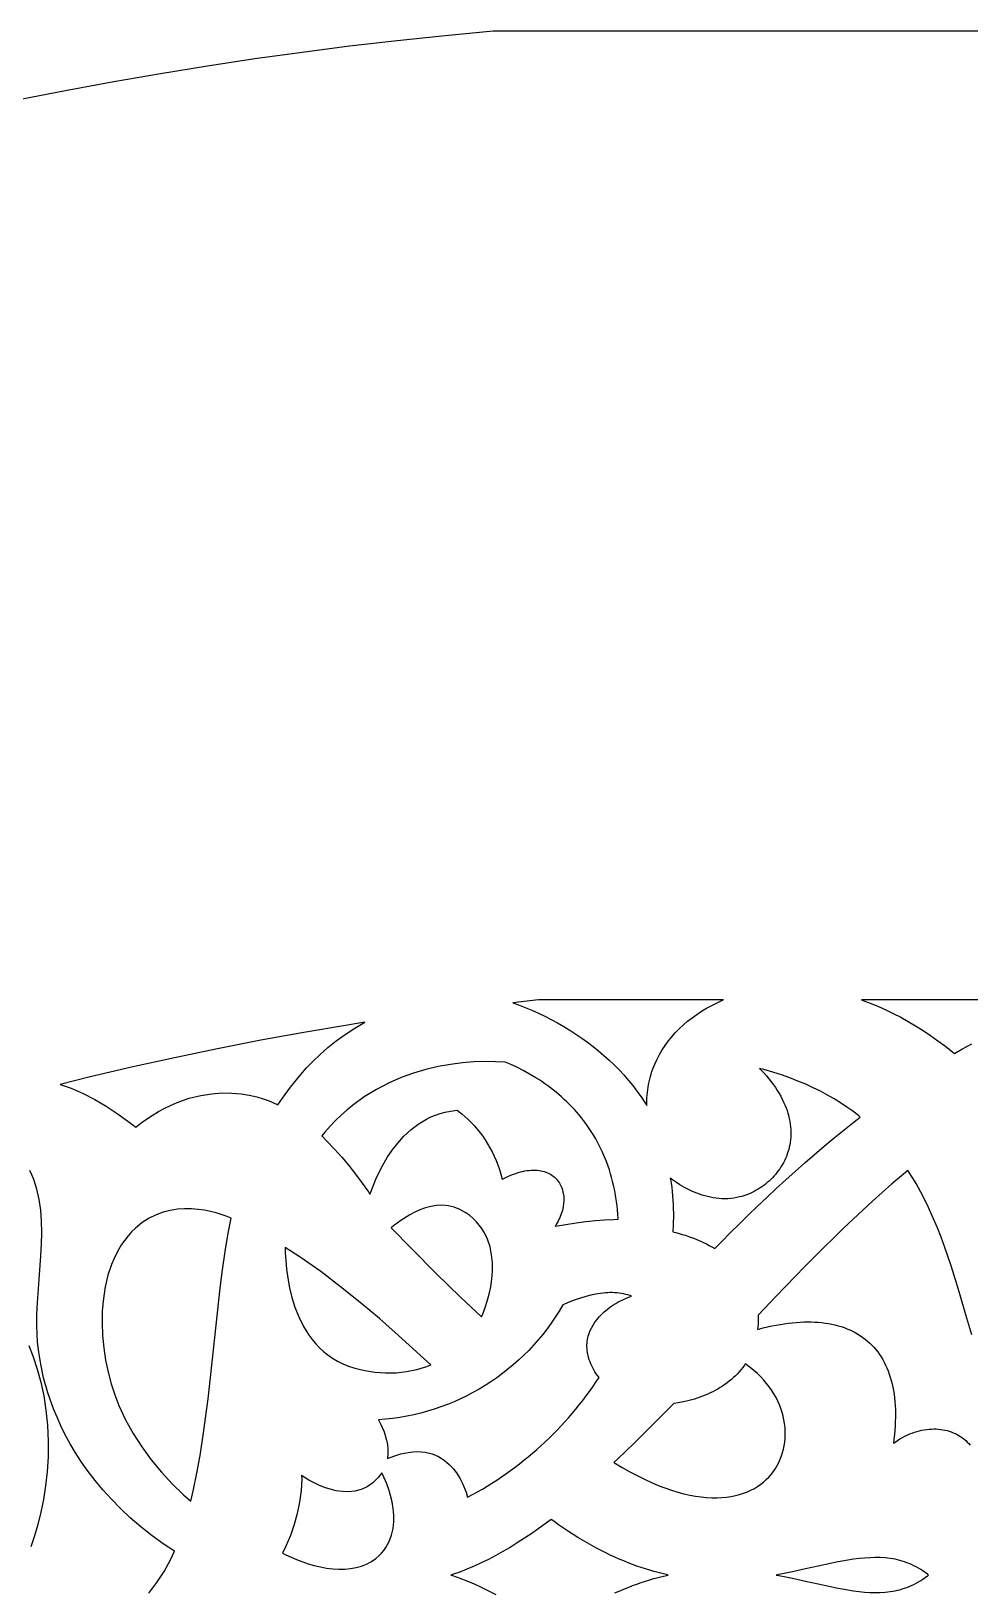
# Model space of a CAD drawing. Extents: x -340 to 340, y -265 to 265.
# Drawn here: x -163.9 to -115.3, y 184.1 to 265 of the extents above; entities that cross this region are included whole.
import ezdxf

# ---------------------------------------------------------------- set-up
doc = ezdxf.new("R2010")
doc.units = 0
doc.layers.add('LAYER_1', color=18, linetype='CONTINUOUS')

msp = doc.modelspace()

# ---------------------------------------------------------------- linework, layer by layer
at = {"layer": 'LAYER_1'}
for points in [[(-340, 65), (-340, -265), (340, -265), (340, 265), (-140, 265, 0.363604)], [(-145.48, 191.034), (-145.143, 191.162), (-144.776, 191.275), (-144.399, 191.355), (-144.166, 191.384), (-143.944, 191.395), (-143.732, 191.388), (-143.526, 191.365), (-143.156, 191.277), (-142.822, 191.135), (-142.527, 190.952), (-142.271, 190.736), (-142.051, 190.499), (-141.864, 190.248), (-141.708, 189.993), (-141.578, 189.74), (-141.395, 189.287), (-141.318, 189.03, 0.127166), (-134.506, 195.239), (-134.575, 195.331), (-134.648, 195.434), (-134.715, 195.537), (-134.777, 195.64), (-134.833, 195.742), (-134.885, 195.843), (-134.931, 195.944), (-134.973, 196.045), (-135.009, 196.145), (-135.041, 196.245), (-135.068, 196.344), (-135.089, 196.443), (-135.107, 196.54), (-135.119, 196.637), (-135.127, 196.733), (-135.131, 196.828), (-135.13, 196.923), (-135.125, 197.016), (-135.115, 197.108), (-135.102, 197.199), (-135.084, 197.288), (-135.063, 197.377), (-135.038, 197.465), (-134.978, 197.633), (-134.904, 197.796), (-134.817, 197.954), (-134.719, 198.105), (-134.611, 198.249), (-134.494, 198.388), (-134.367, 198.519), (-134.233, 198.644), (-134.092, 198.762), (-133.944, 198.874), (-133.791, 198.979), (-133.633, 199.077), (-133.471, 199.168), (-133.306, 199.252), (-133.139, 199.329), (-132.969, 199.398), (-132.82, 199.453), (-132.892, 199.478), (-133.004, 199.513), (-133.117, 199.543), (-133.23, 199.569), (-133.345, 199.59), (-133.46, 199.607), (-133.577, 199.62), (-133.694, 199.628), (-133.813, 199.633), (-133.933, 199.633), (-134.054, 199.629), (-134.176, 199.622), (-134.299, 199.611), (-134.423, 199.596), (-134.677, 199.555), (-134.935, 199.499), (-135.197, 199.431), (-135.465, 199.349), (-135.737, 199.255), (-136.015, 199.15), (-136.297, 199.034), (-136.38, 198.998, -0.251054), (-145.942, 193.043), (-145.81, 192.794), (-145.649, 192.417), (-145.521, 191.991), (-145.477, 191.757), (-145.453, 191.518), (-145.453, 191.273)]]:
    msp.add_lwpolyline(points, format="xyb", close=True, dxfattribs=at)
for points in [[(-137.65, 214.8), (-138.976, 214.653), (-138.686, 214.548), (-138.336, 214.412), (-137.99, 214.267), (-137.648, 214.115), (-137.312, 213.954), (-136.98, 213.786), (-136.653, 213.61), (-136.331, 213.426), (-136.016, 213.235), (-135.706, 213.036), (-135.402, 212.829), (-135.104, 212.615), (-134.814, 212.394), (-134.53, 212.165), (-134.253, 211.929), (-133.984, 211.686), (-133.723, 211.435), (-133.469, 211.178), (-133.224, 210.913), (-132.987, 210.642), (-132.758, 210.363), (-132.539, 210.078), (-132.329, 209.786), (-132.129, 209.487), (-132.032, 209.332), (-132.033, 209.442), (-132.031, 209.585), (-132.024, 209.727), (-132.015, 209.868), (-132.001, 210.008), (-131.984, 210.147), (-131.963, 210.286), (-131.938, 210.423), (-131.909, 210.559), (-131.878, 210.694), (-131.842, 210.828), (-131.803, 210.961), (-131.761, 211.092), (-131.714, 211.224), (-131.613, 211.479), (-131.497, 211.73), (-131.369, 211.976), (-131.228, 212.215), (-131.075, 212.448), (-130.91, 212.675), (-130.733, 212.895), (-130.544, 213.107), (-130.345, 213.312), (-130.134, 213.51), (-129.913, 213.7), (-129.682, 213.881), (-129.441, 214.054), (-129.19, 214.219), (-128.93, 214.375), (-128.661, 214.521), (-128.383, 214.658), (-128.097, 214.786), (-128.061, 214.8)], [(-147.161, 213.344), (-146.646, 213.642), (-147.555, 213.5), (-149.802, 213.12), (-152.046, 212.711), (-154.283, 212.274), (-156.516, 211.809), (-158.742, 211.315), (-160.962, 210.795), (-162.442, 210.428), (-161.881, 210.227), (-161.256, 209.954), (-160.647, 209.642), (-160.056, 209.296), (-159.484, 208.923), (-158.93, 208.528), (-158.52, 208.211), (-158.169, 208.477), (-157.675, 208.815), (-157.342, 209.015), (-157.014, 209.192), (-156.69, 209.349), (-156.37, 209.487), (-155.75, 209.704), (-155.153, 209.854), (-154.583, 209.944), (-154.043, 209.982), (-153.537, 209.976), (-153.068, 209.934), (-152.639, 209.864), (-152.252, 209.774), (-151.911, 209.673), (-151.616, 209.568), (-151.191, 209.383), (-151.151, 209.363), (-150.919, 209.706), (-150.496, 210.29), (-149.972, 210.939), (-149.666, 211.281), (-149.332, 211.629), (-148.966, 211.979), (-148.567, 212.329), (-148.134, 212.676), (-147.666, 213.015)], [(-142.839, 211.35), (-143.479, 211.201), (-144.124, 211.012), (-144.77, 210.777), (-145.413, 210.496), (-146.049, 210.164), (-146.675, 209.777), (-147.288, 209.332), (-147.585, 209.089), (-147.879, 208.829), (-148.167, 208.552), (-148.449, 208.259), (-148.724, 207.949), (-148.881, 207.759), (-148.611, 207.487), (-148.223, 207.073), (-147.846, 206.649), (-147.482, 206.214), (-147.129, 205.769), (-146.789, 205.314), (-146.463, 204.851), (-146.382, 204.729), (-146.344, 204.848), (-146.082, 205.506), (-145.911, 205.872), (-145.713, 206.248), (-145.487, 206.631), (-145.231, 207.011), (-144.943, 207.382), (-144.623, 207.737), (-144.268, 208.068), (-143.877, 208.366), (-143.452, 208.623), (-143.222, 208.736), (-142.985, 208.834), (-142.738, 208.918), (-142.481, 208.987), (-142.215, 209.04), (-141.866, 209.085), (-141.775, 209.018), (-141.605, 208.884), (-141.438, 208.742), (-141.276, 208.593), (-141.118, 208.436), (-140.965, 208.272), (-140.818, 208.101), (-140.675, 207.922), (-140.538, 207.737), (-140.407, 207.545), (-140.282, 207.345), (-140.163, 207.139), (-140.051, 206.927), (-139.945, 206.708), (-139.846, 206.482), (-139.754, 206.25), (-139.669, 206.011), (-139.592, 205.767), (-139.522, 205.515), (-139.475, 205.54), (-139.34, 205.606), (-139.207, 205.667), (-139.076, 205.722), (-138.948, 205.771), (-138.823, 205.815), (-138.7, 205.854), (-138.58, 205.888), (-138.463, 205.917), (-138.348, 205.94), (-138.236, 205.958), (-138.126, 205.972), (-138.019, 205.98), (-137.914, 205.984), (-137.813, 205.983), (-137.714, 205.978), (-137.617, 205.967), (-137.524, 205.953), (-137.433, 205.933), (-137.346, 205.909), (-137.261, 205.881), (-137.18, 205.849), (-137.101, 205.812), (-137.026, 205.771), (-136.955, 205.726), (-136.887, 205.678), (-136.823, 205.625), (-136.762, 205.57), (-136.706, 205.511), (-136.653, 205.448), (-136.604, 205.383), (-136.56, 205.315), (-136.519, 205.245), (-136.482, 205.172), (-136.45, 205.097), (-136.421, 205.02), (-136.397, 204.941), (-136.376, 204.861), (-136.359, 204.778), (-136.347, 204.695), (-136.338, 204.61), (-136.333, 204.524), (-136.332, 204.434), (-136.342, 204.259), (-136.367, 204.079), (-136.407, 203.897), (-136.463, 203.714), (-136.534, 203.53), (-136.621, 203.346), (-136.722, 203.164), (-136.786, 203.067), (-136.757, 203.073), (-136.22, 203.167), (-135.697, 203.246), (-135.189, 203.312), (-134.696, 203.364), (-134.217, 203.403), (-133.752, 203.43), (-133.507, 203.438), (-133.508, 203.467), (-133.523, 203.694), (-133.543, 203.918), (-133.567, 204.139), (-133.595, 204.357), (-133.627, 204.572), (-133.664, 204.784), (-133.705, 204.993), (-133.75, 205.199), (-133.799, 205.401), (-133.852, 205.601), (-133.908, 205.798), (-133.969, 205.992), (-134.034, 206.183), (-134.102, 206.371), (-134.174, 206.556), (-134.25, 206.738), (-134.329, 206.917), (-134.412, 207.093), (-134.498, 207.266), (-134.587, 207.437), (-134.68, 207.604), (-134.777, 207.769), (-134.876, 207.93), (-134.979, 208.089), (-135.085, 208.245), (-135.194, 208.398), (-135.306, 208.548), (-135.421, 208.696), (-135.539, 208.84), (-135.66, 208.982), (-135.784, 209.121), (-135.911, 209.257), (-136.04, 209.39), (-136.172, 209.521), (-136.307, 209.648), (-136.444, 209.773), (-136.584, 209.895), (-136.726, 210.014), (-136.871, 210.131), (-137.018, 210.244), (-137.167, 210.355), (-137.318, 210.463), (-137.472, 210.568), (-137.628, 210.671), (-137.785, 210.77), (-138.108, 210.961), (-138.438, 211.141), (-138.775, 211.31), (-139.119, 211.467), (-139.374, 211.574), (-139.865, 211.599), (-140.416, 211.604), (-140.993, 211.586), (-141.592, 211.539), (-142.209, 211.462)], [(-126.759, 203.658), (-126.282, 204.116), (-125.8, 204.572), (-125.315, 205.024), (-124.825, 205.473), (-124.331, 205.918), (-123.833, 206.358), (-123.331, 206.794), (-122.825, 207.224), (-122.316, 207.649), (-121.802, 208.067), (-121.285, 208.479), (-120.963, 208.728), (-121.057, 208.805), (-121.354, 209.033), (-121.663, 209.253), (-121.984, 209.467), (-122.318, 209.674), (-122.665, 209.874), (-123.026, 210.067), (-123.4, 210.252), (-123.789, 210.429), (-124.192, 210.598), (-124.61, 210.76), (-125.044, 210.913), (-125.493, 211.058), (-125.958, 211.194), (-126.193, 211.256), (-126.111, 211.173), (-125.967, 211.02), (-125.831, 210.867), (-125.703, 210.715), (-125.582, 210.563), (-125.468, 210.411), (-125.362, 210.26), (-125.262, 210.109), (-125.17, 209.959), (-125.085, 209.809), (-125.006, 209.661), (-124.935, 209.512), (-124.869, 209.365), (-124.811, 209.218), (-124.759, 209.073), (-124.713, 208.928), (-124.673, 208.785), (-124.64, 208.642), (-124.612, 208.501), (-124.591, 208.361), (-124.575, 208.222), (-124.565, 208.085), (-124.56, 207.949), (-124.561, 207.815), (-124.568, 207.683), (-124.579, 207.552), (-124.595, 207.423), (-124.617, 207.296), (-124.643, 207.171), (-124.674, 207.048), (-124.709, 206.928), (-124.749, 206.809), (-124.793, 206.693), (-124.842, 206.579), (-124.894, 206.468), (-124.95, 206.359), (-125.009, 206.252), (-125.073, 206.148), (-125.139, 206.047), (-125.21, 205.949), (-125.283, 205.853), (-125.359, 205.76), (-125.438, 205.67), (-125.52, 205.582), (-125.605, 205.498), (-125.692, 205.417), (-125.781, 205.338), (-125.873, 205.263), (-125.967, 205.191), (-126.063, 205.122), (-126.16, 205.057), (-126.26, 204.995), (-126.361, 204.936), (-126.464, 204.88), (-126.568, 204.828), (-126.673, 204.78), (-126.78, 204.735), (-126.888, 204.693), (-126.997, 204.656), (-127.106, 204.622), (-127.217, 204.591), (-127.369, 204.557), (-127.523, 204.53), (-127.676, 204.512), (-127.829, 204.501), (-127.981, 204.497), (-128.133, 204.501), (-128.283, 204.511), (-128.432, 204.527), (-128.581, 204.549), (-128.727, 204.577), (-128.872, 204.61), (-129.015, 204.648), (-129.156, 204.69), (-129.295, 204.737), (-129.432, 204.788), (-129.566, 204.842), (-129.698, 204.899), (-129.828, 204.96), (-130.075, 205.089), (-130.312, 205.226), (-130.534, 205.368), (-130.742, 205.515), (-130.811, 205.569), (-130.801, 205.513), (-130.768, 205.3), (-130.738, 205.085), (-130.713, 204.869), (-130.692, 204.65), (-130.675, 204.43), (-130.662, 204.208), (-130.655, 203.985), (-130.651, 203.759), (-130.652, 203.532), (-130.657, 203.304), (-130.668, 203.073), (-130.682, 202.841), (-130.687, 202.783), (-130.524, 202.746), (-130.356, 202.702), (-130.191, 202.655), (-130.028, 202.605), (-129.866, 202.551), (-129.706, 202.495), (-129.549, 202.435), (-129.393, 202.371), (-129.24, 202.305), (-129.088, 202.235), (-128.94, 202.162), (-128.794, 202.085), (-128.65, 202.006), (-128.51, 201.923), (-128.163, 202.273), (-127.7, 202.736), (-127.231, 203.198)], [(-159.957, 195.52), (-159.797, 194.916), (-159.61, 194.336), (-159.397, 193.786), (-159.053, 193.048), (-158.657, 192.332), (-158.213, 191.64), (-157.725, 190.974), (-157.198, 190.336), (-156.636, 189.728), (-156.045, 189.153), (-155.675, 188.828), (-155.532, 189.433), (-155.34, 190.364), (-155.171, 191.3), (-155.023, 192.241), (-154.773, 194.135), (-154.561, 196.039), (-154.361, 197.949), (-154.145, 199.858), (-154.022, 200.812), (-153.884, 201.764), (-153.728, 202.713), (-153.581, 203.495), (-153.829, 203.596), (-154.348, 203.763), (-154.643, 203.837), (-154.959, 203.901), (-155.293, 203.948), (-155.641, 203.975), (-155.999, 203.979), (-156.363, 203.954), (-156.732, 203.896), (-157.102, 203.803), (-157.469, 203.668), (-157.832, 203.49), (-158.188, 203.261), (-158.537, 202.978), (-158.737, 202.783), (-158.925, 202.574), (-159.099, 202.353), (-159.261, 202.122), (-159.41, 201.879), (-159.546, 201.627), (-159.669, 201.366), (-159.78, 201.097), (-159.968, 200.531), (-160.109, 199.94), (-160.205, 199.328), (-160.259, 198.7), (-160.272, 198.061), (-160.246, 197.419), (-160.184, 196.777), (-160.087, 196.142)], [(-144.313, 203.669), (-144.78, 203.375), (-145.163, 203.091), (-145.279, 202.997), (-144.196, 201.887), (-142.947, 200.634), (-141.683, 199.398), (-140.604, 198.372), (-140.511, 198.575), (-140.404, 198.865), (-140.298, 199.194), (-140.203, 199.554), (-140.123, 199.938), (-140.064, 200.34), (-140.033, 200.753), (-140.035, 201.172), (-140.074, 201.59), (-140.157, 202.001), (-140.29, 202.403), (-140.374, 202.593), (-140.474, 202.78), (-140.588, 202.963), (-140.719, 203.139), (-140.865, 203.309), (-141.029, 203.472), (-141.212, 203.627), (-141.41, 203.772), (-141.718, 203.949), (-142.022, 204.069), (-142.325, 204.139), (-142.626, 204.165), (-142.925, 204.152), (-143.219, 204.104), (-143.508, 204.027), (-143.788, 203.926), (-144.058, 203.804)], [(-148.995, 196.782), (-148.785, 196.59), (-148.56, 196.41), (-148.318, 196.243), (-148.059, 196.089), (-147.783, 195.95), (-147.487, 195.827), (-147.174, 195.721), (-146.656, 195.592), (-146.121, 195.51), (-145.577, 195.475), (-145.029, 195.487), (-144.484, 195.546), (-143.95, 195.652), (-143.432, 195.804), (-143.223, 195.888), (-143.948, 196.556), (-144.915, 197.43), (-145.895, 198.289), (-146.89, 199.129), (-147.903, 199.943), (-148.937, 200.726), (-149.995, 201.472), (-150.773, 201.976), (-150.77, 201.694), (-150.75, 201.295), (-150.71, 200.854), (-150.647, 200.383), (-150.557, 199.89), (-150.434, 199.385), (-150.275, 198.876), (-150.075, 198.373), (-149.829, 197.882), (-149.69, 197.648), (-149.537, 197.419), (-149.37, 197.198), (-149.19, 196.985)], [(-131.438, 189.647), (-131.092, 189.514), (-130.755, 189.397), (-130.427, 189.297), (-130.108, 189.211), (-129.799, 189.141), (-129.498, 189.086), (-129.207, 189.045), (-128.926, 189.017), (-128.654, 189.003), (-128.391, 189.002), (-128.138, 189.013), (-127.894, 189.035), (-127.659, 189.07), (-127.434, 189.115), (-127.219, 189.171), (-127.013, 189.237), (-126.816, 189.313), (-126.629, 189.397), (-126.451, 189.491), (-126.283, 189.593), (-126.124, 189.703), (-125.974, 189.821), (-125.833, 189.947), (-125.702, 190.079), (-125.58, 190.217), (-125.467, 190.362), (-125.363, 190.513), (-125.269, 190.67), (-125.184, 190.831), (-125.109, 190.998), (-125.043, 191.169), (-124.986, 191.344), (-124.939, 191.522), (-124.902, 191.704), (-124.875, 191.889), (-124.857, 192.077), (-124.849, 192.267), (-124.852, 192.458), (-124.864, 192.651), (-124.886, 192.845), (-124.919, 193.04), (-124.961, 193.235), (-125.014, 193.429), (-125.077, 193.623), (-125.151, 193.816), (-125.235, 194.008), (-125.33, 194.197), (-125.435, 194.385), (-125.551, 194.57), (-125.678, 194.752), (-125.815, 194.931), (-125.964, 195.106), (-126.123, 195.277), (-126.294, 195.443), (-126.475, 195.604), (-126.668, 195.76), (-126.872, 195.91), (-126.922, 195.943), (-126.967, 195.876), (-127.053, 195.76), (-127.143, 195.647), (-127.236, 195.538), (-127.334, 195.432), (-127.435, 195.33), (-127.539, 195.231), (-127.646, 195.136), (-127.757, 195.044), (-127.87, 194.956), (-127.987, 194.871), (-128.106, 194.789), (-128.227, 194.711), (-128.351, 194.637), (-128.478, 194.566), (-128.606, 194.498), (-128.736, 194.434), (-128.868, 194.373), (-129.002, 194.316), (-129.138, 194.262), (-129.276, 194.211), (-129.552, 194.12), (-129.834, 194.042), (-130.119, 193.977), (-130.406, 193.926), (-130.621, 193.897), (-131.418, 193.087), (-132.261, 192.246), (-132.683, 191.834), (-133.104, 191.429), (-133.525, 191.03), (-133.734, 190.835), (-133.708, 190.822), (-133.3, 190.575), (-132.91, 190.353), (-132.529, 190.15), (-132.156, 189.965), (-131.793, 189.798)], [(-149.034, 189.656), (-149.547, 189.915), (-149.925, 190.152), (-149.92, 189.977), (-149.952, 189.38), (-150.03, 188.784), (-150.151, 188.194), (-150.311, 187.613), (-150.508, 187.045), (-150.74, 186.494), (-150.915, 186.141), (-150.752, 186.054), (-150.191, 185.797), (-149.584, 185.581), (-149.271, 185.493), (-148.953, 185.42), (-148.633, 185.364), (-148.313, 185.326), (-147.997, 185.308), (-147.687, 185.312), (-147.385, 185.339), (-147.094, 185.39), (-146.816, 185.466), (-146.554, 185.569), (-146.308, 185.699), (-146.079, 185.861), (-145.925, 185.994), (-145.785, 186.135), (-145.662, 186.28), (-145.556, 186.427), (-145.38, 186.743), (-145.257, 187.069), (-145.179, 187.407), (-145.142, 187.752), (-145.142, 188.1), (-145.174, 188.447), (-145.232, 188.788), (-145.312, 189.118), (-145.408, 189.432), (-145.514, 189.723), (-145.737, 190.229), (-145.769, 190.288), (-145.952, 190.048), (-146.226, 189.781), (-146.524, 189.579), (-146.837, 189.438), (-147.16, 189.353), (-147.487, 189.318), (-147.812, 189.326), (-148.132, 189.37), (-148.444, 189.443), (-148.745, 189.54)], [(-122.512, 185.598), (-123.145, 185.46), (-123.799, 185.314), (-124.476, 185.167), (-124.824, 185.095), (-125.178, 185.027), (-125.327, 185), (-125.178, 184.973), (-124.824, 184.905), (-124.476, 184.833), (-123.799, 184.686), (-123.145, 184.54), (-122.512, 184.402), (-122.204, 184.339), (-121.901, 184.281), (-121.604, 184.229), (-121.312, 184.184), (-121.025, 184.147), (-120.743, 184.118), (-120.466, 184.1), (-120.195, 184.092), (-119.928, 184.095), (-119.664, 184.111), (-119.536, 184.124), (-119.408, 184.14), (-119.281, 184.16), (-119.155, 184.184), (-119.03, 184.211), (-118.906, 184.242), (-118.783, 184.277), (-118.661, 184.316), (-118.54, 184.359), (-118.419, 184.407), (-118.3, 184.459), (-118.181, 184.515), (-118.062, 184.576), (-117.945, 184.643), (-117.828, 184.714), (-117.711, 184.79), (-117.595, 184.872), (-117.48, 184.959), (-117.429, 185), (-117.48, 185.041), (-117.595, 185.129), (-117.711, 185.21), (-117.828, 185.286), (-117.945, 185.358), (-118.062, 185.424), (-118.181, 185.485), (-118.3, 185.542), (-118.419, 185.594), (-118.54, 185.641), (-118.661, 185.685), (-118.783, 185.724), (-118.906, 185.758), (-119.03, 185.789), (-119.155, 185.817), (-119.281, 185.84), (-119.408, 185.86), (-119.536, 185.876), (-119.664, 185.889), (-119.928, 185.905), (-120.195, 185.908), (-120.466, 185.9), (-120.743, 185.882), (-121.025, 185.854), (-121.312, 185.816), (-121.604, 185.771), (-121.901, 185.719), (-122.204, 185.661)]]:
    msp.add_lwpolyline(points, close=True, dxfattribs=at)
for points in [[(-109.541, 214.8), (-120.896, 214.8), (-120.776, 214.759), (-120.397, 214.616), (-120.016, 214.46), (-119.634, 214.29), (-119.25, 214.105), (-118.866, 213.906), (-118.48, 213.693), (-118.094, 213.464), (-117.707, 213.221), (-117.321, 212.962), (-116.934, 212.688), (-116.548, 212.398), (-116.163, 212.094), (-116.083, 212.03), (-115.691, 212.253), (-115.176, 212.533)], [(-157.84, 184.066), (-157.425, 184.61), (-157.055, 185.185), (-156.73, 185.782), (-156.519, 186.238), (-157.043, 186.586), (-157.672, 187.04), (-158.259, 187.502), (-158.806, 187.972), (-159.316, 188.447), (-159.788, 188.926), (-160.225, 189.408), (-160.628, 189.891), (-160.998, 190.374), (-161.337, 190.854), (-161.645, 191.331), (-161.925, 191.804), (-162.178, 192.27), (-162.405, 192.727), (-162.607, 193.176), (-162.787, 193.615), (-163.081, 194.45), (-163.3, 195.226), (-163.454, 195.928), (-163.556, 196.546), (-163.615, 197.067), (-163.644, 197.48), (-163.655, 197.928), (-163.648, 198.511), (-163.621, 199.108), (-163.534, 200.322), (-163.444, 201.547), (-163.414, 202.153), (-163.401, 202.752), (-163.412, 203.338), (-163.453, 203.909), (-163.529, 204.46), (-163.646, 204.988), (-163.81, 205.494), (-163.909, 205.732), (-164.024, 205.965)], [(-115.18, 197.452), (-115.485, 198.485), (-115.788, 199.511), (-115.941, 200.021), (-116.097, 200.527), (-116.257, 201.029), (-116.422, 201.527), (-116.594, 202.02), (-116.773, 202.507), (-116.961, 202.989), (-117.159, 203.464), (-117.368, 203.933), (-117.477, 204.163), (-117.589, 204.393), (-117.704, 204.62), (-117.823, 204.845), (-117.946, 205.068), (-118.072, 205.289), (-118.202, 205.508), (-118.336, 205.724), (-118.475, 205.938), (-118.495, 205.969), (-118.829, 205.693), (-119.331, 205.265), (-119.833, 204.825), (-120.335, 204.375), (-120.836, 203.915), (-121.337, 203.445), (-121.838, 202.967), (-122.338, 202.481), (-122.838, 201.988), (-123.337, 201.488), (-123.836, 200.983), (-124.335, 200.474), (-125.331, 199.442), (-126.264, 198.464), (-126.261, 198.419), (-126.257, 198.283), (-126.257, 198.144), (-126.262, 198.004), (-126.271, 197.863), (-126.283, 197.732), (-125.989, 197.811), (-125.764, 197.864), (-125.543, 197.911), (-125.325, 197.954), (-125.11, 197.991), (-124.899, 198.024), (-124.69, 198.052), (-124.485, 198.075), (-124.283, 198.093), (-124.084, 198.106), (-123.888, 198.113), (-123.695, 198.117), (-123.506, 198.115), (-123.32, 198.108), (-123.138, 198.096), (-122.958, 198.079), (-122.783, 198.057), (-122.61, 198.03), (-122.441, 197.998), (-122.276, 197.962), (-122.114, 197.92), (-121.956, 197.873), (-121.801, 197.821), (-121.651, 197.764), (-121.504, 197.701), (-121.36, 197.634), (-121.221, 197.562), (-121.086, 197.484), (-120.955, 197.402), (-120.828, 197.314), (-120.705, 197.222), (-120.586, 197.124), (-120.472, 197.022), (-120.362, 196.914), (-120.257, 196.802), (-120.156, 196.685), (-120.059, 196.563), (-119.968, 196.436), (-119.881, 196.304), (-119.798, 196.168), (-119.721, 196.027), (-119.648, 195.882), (-119.58, 195.731), (-119.516, 195.577), (-119.458, 195.418), (-119.404, 195.254), (-119.356, 195.086), (-119.312, 194.914), (-119.273, 194.737), (-119.239, 194.556), (-119.21, 194.371), (-119.185, 194.181), (-119.166, 193.987), (-119.152, 193.788), (-119.142, 193.585), (-119.138, 193.378), (-119.139, 193.166), (-119.144, 192.951), (-119.155, 192.73), (-119.171, 192.506), (-119.192, 192.277), (-119.218, 192.044), (-119.246, 191.833), (-119.16, 191.894), (-119.034, 191.977), (-118.908, 192.054), (-118.781, 192.126), (-118.654, 192.193), (-118.527, 192.254), (-118.4, 192.309), (-118.273, 192.359), (-118.146, 192.404), (-118.02, 192.443), (-117.894, 192.477), (-117.769, 192.506), (-117.644, 192.529), (-117.52, 192.547), (-117.397, 192.56), (-117.275, 192.568), (-117.154, 192.571), (-117.035, 192.569), (-116.917, 192.562), (-116.801, 192.55), (-116.686, 192.533), (-116.573, 192.512), (-116.463, 192.485), (-116.354, 192.454), (-116.247, 192.418), (-116.143, 192.377), (-116.042, 192.332), (-115.943, 192.282), (-115.847, 192.228), (-115.754, 192.169), (-115.664, 192.106), (-115.577, 192.038), (-115.493, 191.967), (-115.413, 191.891), (-115.337, 191.811), (-115.265, 191.727)], [(-164.062, 196.896), (-163.835, 196.301), (-163.629, 195.669), (-163.447, 195), (-163.296, 194.293), (-163.18, 193.548), (-163.102, 192.764), (-163.066, 191.926), (-163.072, 191.122), (-163.117, 190.352), (-163.196, 189.617), (-163.305, 188.916), (-163.44, 188.251), (-163.597, 187.62), (-163.771, 187.025), (-163.958, 186.466)], [(-133.688, 184.07), (-133.456, 184.173), (-133.226, 184.271), (-132.998, 184.363), (-132.771, 184.45), (-132.546, 184.532), (-132.322, 184.61), (-132.1, 184.683), (-131.88, 184.751), (-131.661, 184.814), (-131.443, 184.873), (-131.228, 184.928), (-131.013, 184.979), (-130.915, 185), (-131.013, 185.022), (-131.228, 185.072), (-131.443, 185.127), (-131.661, 185.186), (-131.88, 185.249), (-132.1, 185.318), (-132.322, 185.39), (-132.546, 185.468), (-132.771, 185.55), (-132.998, 185.637), (-133.226, 185.729), (-133.456, 185.827), (-133.688, 185.929), (-133.921, 186.037), (-134.156, 186.151), (-134.393, 186.27), (-134.631, 186.394), (-134.871, 186.525), (-135.113, 186.661), (-135.356, 186.803), (-135.602, 186.951), (-135.848, 187.105), (-136.097, 187.265), (-136.347, 187.432), (-136.599, 187.605), (-136.853, 187.785), (-136.988, 187.883), (-137.244, 187.692), (-137.618, 187.421), (-137.993, 187.159), (-138.367, 186.908), (-138.742, 186.667), (-139.115, 186.436), (-139.489, 186.217), (-139.863, 186.01), (-140.236, 185.814), (-140.609, 185.631), (-140.982, 185.46), (-141.355, 185.302), (-141.728, 185.157), (-142.101, 185.026), (-142.183, 185), (-142.101, 184.974), (-141.728, 184.843), (-141.355, 184.698), (-140.982, 184.54), (-140.609, 184.369), (-140.236, 184.186), (-139.862, 183.99)]]:
    msp.add_lwpolyline(points, dxfattribs=at)

doc.saveas('drawing.dxf')
